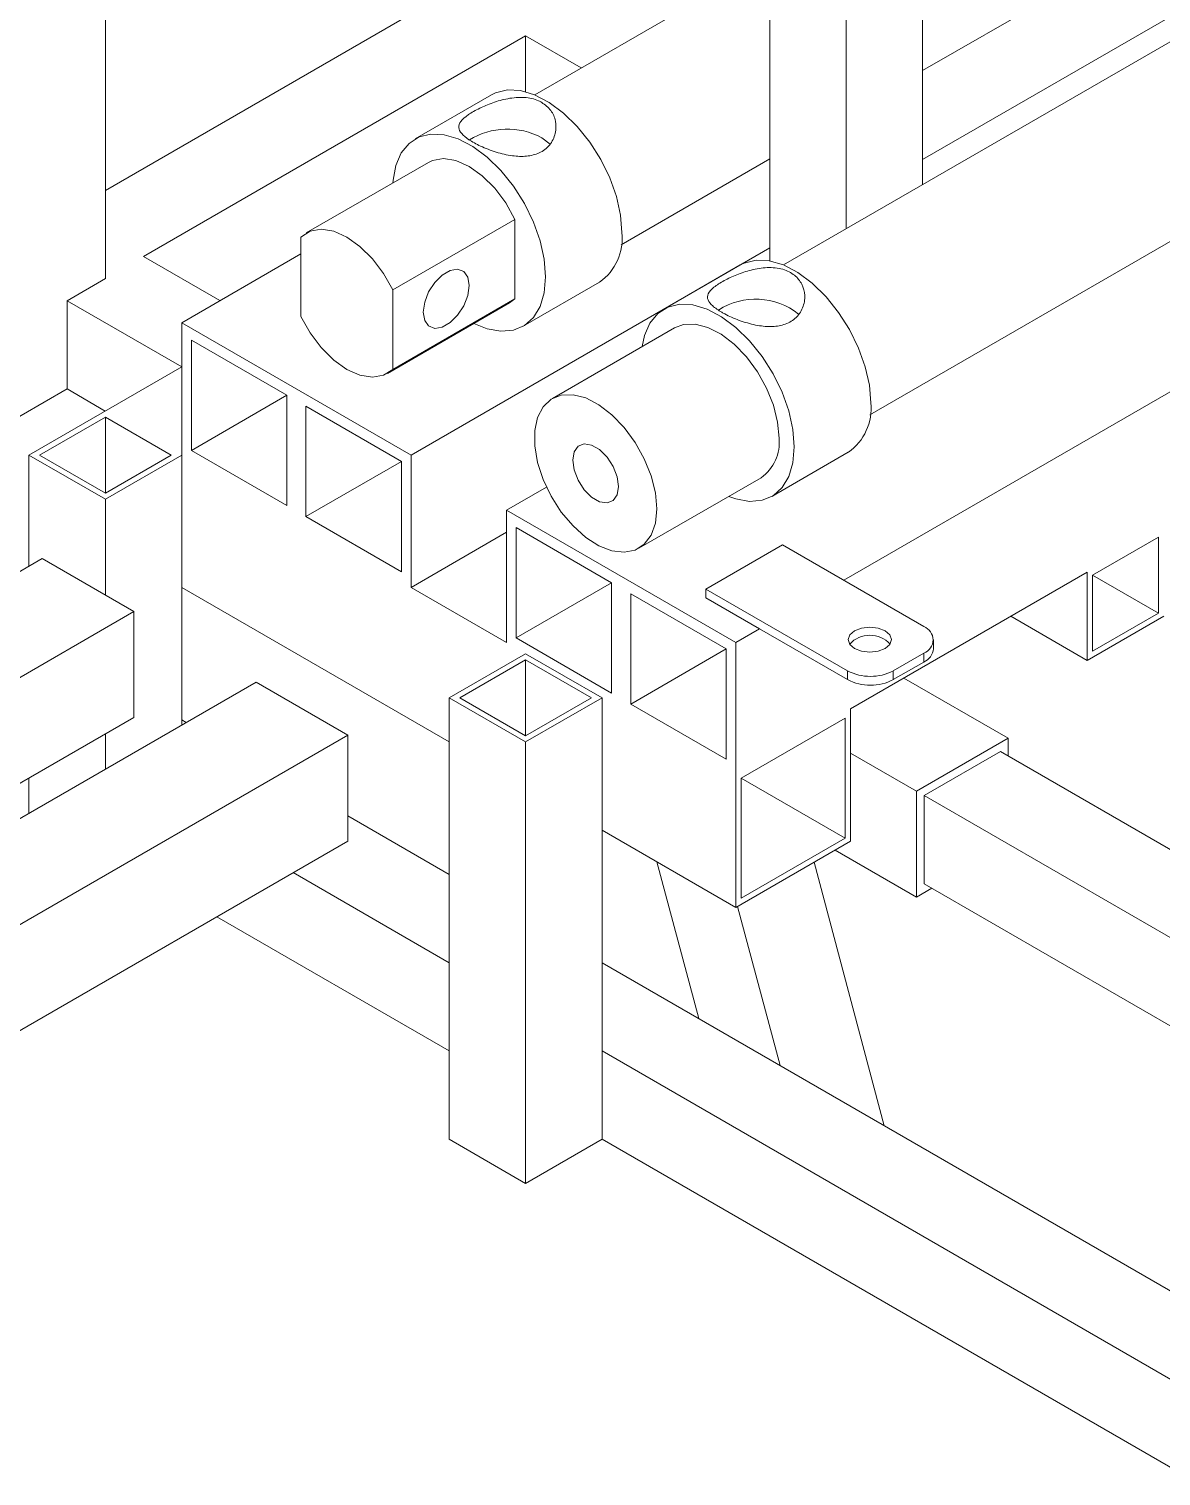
# Model space of a CAD drawing. Header units: millimetres. Extents: x 0 to 1189, y 0 to 841.
# Drawn here: x 237.5 to 258.45, y 687.57 to 714.34 of the extents above; entities that cross this region are included whole.
import ezdxf

# ---------------------------------------------------------------- set-up
doc = ezdxf.new("R2010")
doc.units = ezdxf.units.MM

msp = doc.modelspace()

# ---------------------------------------------------------------- linework, layer by layer
at = {"color": 7, "linetype": 'Continuous', "lineweight": 15}
for p, q in [((238.916, 737.271), (238.916, 709.721)), ((254.038, 730.55), (254.038, 711.458)), ((252.624, 729.733), (252.624, 710.641)), ((251.21, 728.917), (251.21, 710.05)), ((267.129, 719.015), (251.466, 709.973)), ((254.038, 713.568), (260.827, 717.487)), ((253.066, 707.201), (268.729, 716.244)), ((272.77, 715.795), (252.579, 704.14)), ((260.827, 715.84), (254.038, 711.922)), ((251.21, 715.63), (246.862, 713.12)), ((238.916, 711.354), (245.987, 715.436)), ((239.623, 710.129), (246.694, 714.211)), ((246.694, 714.211), (247.723, 713.617)), ((246.694, 714.211), (246.694, 713.177)), ((246.062, 713.12), (244.648, 712.304)), ((244.898, 711.871), (242.635, 710.565)), ((248.462, 710.349), (251.21, 711.935)), ((246.496, 710.817), (244.233, 709.511)), ((246.496, 709.347), (246.496, 710.817)), ((242.536, 709.021), (242.536, 710.49)), ((242.536, 710.18), (240.33, 708.906)), ((251.21, 710.289), (244.572, 706.457)), ((239.623, 710.129), (241.036, 709.314)), ((250.666, 709.973), (249.251, 709.156)), ((238.208, 709.313), (238.916, 709.721)), ((246.647, 708.84), (248.062, 709.656)), ((244.233, 709.511), (244.233, 708.041)), ((238.208, 709.313), (240.329, 708.089)), ((238.208, 709.313), (238.208, 707.68)), ((244.135, 707.966), (246.397, 709.273)), ((246.496, 709.347), (244.233, 708.041)), ((246.397, 709.273), (246.496, 709.347)), ((240.33, 706.457), (240.33, 708.906)), ((240.33, 708.906), (244.572, 706.457)), ((240.507, 708.585), (242.274, 707.564)), ((240.507, 706.543), (240.507, 708.585)), ((249.451, 708.81), (247.189, 707.504)), ((240.33, 708.089), (237.501, 706.457)), ((233.966, 705.231), (238.208, 707.68)), ((238.208, 707.68), (238.914, 707.272)), ((242.274, 707.564), (240.507, 706.543)), ((242.274, 705.523), (242.274, 707.564)), ((244.396, 706.34), (242.628, 707.36)), ((242.628, 705.319), (242.628, 707.36)), ((238.916, 707.159), (237.699, 706.457)), ((240.132, 706.457), (238.916, 707.159)), ((238.916, 705.755), (238.916, 707.159)), ((237.501, 706.457), (238.916, 705.64)), ((237.501, 704.401), (237.501, 706.457)), ((237.699, 706.457), (238.916, 705.755)), ((238.916, 705.64), (240.33, 706.457)), ((238.916, 705.755), (240.132, 706.457)), ((240.33, 704.007), (240.33, 706.457)), ((240.507, 706.543), (242.274, 705.523)), ((244.572, 704.007), (244.572, 706.457)), ((251.251, 705.692), (252.665, 706.509)), ((244.396, 706.339), (242.628, 705.319)), ((244.396, 704.298), (244.396, 706.34)), ((248.789, 704.732), (251.051, 706.039)), ((238.916, 703.865), (238.916, 705.64)), ((247.08, 705.864), (246.34, 705.437)), ((246.34, 702.987), (246.34, 705.437)), ((250.583, 702.987), (246.34, 705.437)), ((244.396, 704.298), (242.628, 705.319)), ((246.517, 705.115), (248.285, 704.095)), ((246.517, 703.074), (246.517, 705.115)), ((246.34, 705.028), (244.572, 704.007)), ((257.187, 704.236), (258.403, 704.938)), ((258.403, 704.938), (258.403, 703.534)), ((250.03, 703.979), (251.444, 704.795)), ((251.444, 704.795), (254.064, 703.283)), ((237.745, 704.541), (213.544, 690.57)), ((239.442, 703.562), (237.745, 704.541)), ((257.088, 704.293), (252.704, 701.762)), ((257.088, 702.66), (257.088, 704.293)), ((246.34, 702.987), (244.572, 704.007)), ((248.285, 704.094), (246.517, 703.074)), ((248.285, 702.053), (248.285, 704.095)), ((257.187, 702.832), (257.187, 704.236)), ((258.403, 703.534), (257.187, 704.236)), ((245.28, 701.15), (240.33, 704.007)), ((240.33, 701.462), (240.33, 704.007)), ((250.406, 702.87), (248.638, 703.89)), ((248.638, 701.849), (248.638, 703.89)), ((252.65, 702.466), (250.03, 703.979)), ((250.03, 703.979), (250.03, 703.815)), ((251.023, 703.242), (250.03, 703.815)), ((239.442, 703.562), (214.145, 688.958)), ((239.442, 701.602), (239.442, 703.562)), ((257.088, 702.66), (255.674, 703.477)), ((258.502, 703.476), (257.088, 702.66)), ((258.403, 703.534), (257.187, 702.832)), ((251.023, 703.242), (250.583, 702.987)), ((252.65, 702.303), (251.023, 703.242)), ((246.517, 703.074), (248.285, 702.053)), ((250.583, 698.088), (250.583, 702.987)), ((254.24, 702.874), (254.24, 703.038)), ((246.694, 702.783), (245.28, 701.966)), ((248.108, 701.966), (246.694, 702.783)), ((250.406, 702.87), (248.638, 701.849)), ((250.406, 700.829), (250.406, 702.87)), ((254.064, 702.793), (253.498, 702.466)), ((254.064, 702.793), (254.064, 702.629)), ((246.694, 702.668), (245.477, 701.966)), ((247.91, 701.966), (246.694, 702.668)), ((246.694, 701.264), (246.694, 702.668)), ((252.65, 702.466), (252.65, 702.303)), ((254.064, 702.629), (253.498, 702.303)), ((253.498, 702.466), (253.498, 702.303)), ((241.705, 702.255), (216.337, 687.611)), ((241.705, 702.255), (243.402, 701.276)), ((253.693, 702.333), (255.623, 701.219)), ((245.28, 693.801), (245.28, 701.966)), ((245.28, 701.966), (246.694, 701.15)), ((245.477, 701.966), (246.694, 701.264)), ((246.694, 701.15), (248.108, 701.966)), ((246.694, 701.264), (247.91, 701.966)), ((248.108, 699.517), (248.108, 701.966)), ((239.442, 701.602), (216.011, 688.076)), ((250.406, 700.829), (248.638, 701.849)), ((252.704, 701.762), (252.704, 699.313)), ((240.412, 701.509), (240.33, 701.557)), ((250.682, 700.48), (252.605, 701.591)), ((252.605, 701.591), (252.605, 699.37)), ((243.402, 701.276), (213.988, 684.296)), ((238.916, 700.645), (238.916, 701.298)), ((243.402, 701.276), (243.402, 699.316)), ((246.694, 692.985), (246.694, 701.15)), ((253.926, 700.239), (255.623, 701.219)), ((255.623, 701.219), (255.623, 700.892)), ((252.704, 700.945), (253.926, 700.239)), ((254.068, 700.158), (255.482, 700.974)), ((255.482, 700.974), (271.696, 691.614)), ((237.501, 699.829), (237.501, 700.482)), ((250.682, 698.26), (250.682, 700.48)), ((252.605, 699.37), (250.682, 700.48)), ((253.926, 698.28), (253.926, 700.239)), ((254.068, 698.525), (254.068, 700.158)), ((254.068, 700.158), (270.282, 690.797)), ((245.28, 698.7), (243.402, 699.784)), ((250.583, 698.088), (248.108, 699.517)), ((248.108, 693.801), (248.108, 699.517)), ((243.402, 699.316), (214.027, 682.359)), ((252.704, 699.313), (250.583, 698.088)), ((252.605, 699.37), (250.682, 698.26)), ((249.897, 696.034), (249.124, 698.93)), ((252.031, 698.924), (253.33, 694.052)), ((252.42, 699.149), (253.926, 698.28)), ((245.28, 697.067), (242.393, 698.733)), ((254.209, 698.443), (253.926, 698.28)), ((254.068, 698.525), (268.868, 689.981)), ((245.28, 695.434), (240.978, 697.917)), ((250.617, 698.108), (251.401, 695.166)), ((266.04, 686.715), (248.108, 697.067)), ((264.626, 685.899), (248.108, 695.434)), ((245.28, 693.801), (246.694, 692.985)), ((246.694, 692.985), (248.108, 693.801)), ((263.495, 684.918), (248.108, 693.801))]:
    msp.add_line(p, q, dxfattribs=at)
at = {"color": 7, "linetype": 'Continuous', "lineweight": 15, "flags": 128}
for points in [[(248.476, 710.572), (248.45, 710.896), (248.375, 711.237), (248.251, 711.584), (248.085, 711.924), (247.882, 712.245), (247.649, 712.535), (247.395, 712.783), (247.129, 712.981), (246.86, 713.121), (246.599, 713.198), (246.355, 713.211), (246.136, 713.157), (246.062, 713.12)], [(247.062, 709.755), (247.036, 710.079), (246.96, 710.421), (246.837, 710.768), (246.671, 711.108), (246.468, 711.429), (246.235, 711.718), (245.981, 711.966), (245.715, 712.164), (245.446, 712.304), (245.185, 712.382), (244.94, 712.394), (244.721, 712.341), (244.536, 712.223), (244.391, 712.046), (244.291, 711.815), (244.24, 711.54), (244.236, 711.489)], [(247.145, 712.209), (247.145, 712.209), (246.991, 712.327)], [(246.496, 710.817), (246.327, 711.12), (246.122, 711.393), (245.891, 711.623), (245.648, 711.797), (245.404, 711.905), (245.173, 711.941), (244.968, 711.904), (244.898, 711.871)], [(244.233, 709.511), (244.064, 709.814), (243.859, 710.087), (243.628, 710.317), (243.385, 710.49), (243.141, 710.598), (242.91, 710.635), (242.705, 710.598), (242.536, 710.49)], [(253.08, 707.424), (253.054, 707.748), (252.978, 708.09), (252.855, 708.437), (252.689, 708.777), (252.486, 709.097), (252.253, 709.387), (251.999, 709.635), (251.733, 709.833), (251.464, 709.973), (251.203, 710.051), (250.958, 710.063), (250.739, 710.009), (250.666, 709.973)], [(244.799, 709.102), (244.825, 709.285), (244.898, 709.474), (245.011, 709.649), (245.15, 709.787), (245.297, 709.872), (245.435, 709.894), (245.548, 709.85), (245.622, 709.745), (245.648, 709.592), (245.622, 709.41), (245.548, 709.22), (245.435, 709.045), (245.297, 708.907), (245.15, 708.822), (245.011, 708.8), (244.898, 708.845), (244.825, 708.949), (244.799, 709.102)], [(245.736, 708.891), (245.981, 708.792), (246.235, 708.747), (246.468, 708.768), (246.671, 708.854), (246.837, 709.002), (246.96, 709.207), (247.036, 709.461), (247.062, 709.755)], [(251.666, 706.608), (251.64, 706.932), (251.564, 707.273), (251.441, 707.62), (251.275, 707.96), (251.072, 708.281), (250.839, 708.571), (250.585, 708.819), (250.319, 709.017), (250.05, 709.157), (249.789, 709.235), (249.544, 709.247), (249.325, 709.193), (249.14, 709.075), (248.994, 708.898), (248.894, 708.668), (248.851, 708.463)], [(242.536, 709.021), (242.705, 708.718), (242.91, 708.444), (243.141, 708.214), (243.385, 708.041), (243.628, 707.933), (243.859, 707.896), (244.064, 707.933), (244.233, 708.041)], [(251.383, 706.771), (251.356, 707.067), (251.278, 707.38), (251.152, 707.695), (250.984, 707.997), (250.781, 708.273), (250.554, 708.508), (250.313, 708.693), (250.068, 708.819), (249.833, 708.88), (249.616, 708.872), (249.451, 708.81)], [(249.12, 705.465), (249.094, 705.761), (249.015, 706.074), (248.889, 706.389), (248.721, 706.691), (248.519, 706.966), (248.291, 707.202), (248.05, 707.387), (247.806, 707.513), (247.57, 707.573), (247.354, 707.566), (247.167, 707.491), (247.019, 707.351), (246.916, 707.154), (246.864, 706.909), (246.864, 706.626), (246.916, 706.32), (247.019, 706.004), (247.167, 705.694), (247.354, 705.403), (247.57, 705.146), (247.806, 704.934), (248.05, 704.778), (248.291, 704.684), (248.519, 704.658), (248.721, 704.699), (248.889, 704.807), (249.015, 704.977), (249.094, 705.199), (249.12, 705.465)], [(248.413, 705.873), (248.387, 706.055), (248.314, 706.245), (248.201, 706.42), (248.062, 706.558), (247.915, 706.643), (247.776, 706.665), (247.664, 706.621), (247.59, 706.516), (247.564, 706.363), (247.59, 706.181), (247.664, 705.991), (247.776, 705.816), (247.915, 705.678), (248.062, 705.593), (248.201, 705.571), (248.314, 705.615), (248.387, 705.72), (248.413, 705.873)], [(250.451, 705.692), (250.585, 705.645), (250.839, 705.6), (251.072, 705.62), (251.275, 705.706), (251.441, 705.855), (251.564, 706.059), (251.64, 706.314), (251.666, 706.608)], [(253.348, 702.879), (253.218, 702.829), (253.065, 702.812), (252.912, 702.829), (252.782, 702.879), (252.696, 702.954), (252.665, 703.043), (252.696, 703.131), (252.782, 703.206), (252.912, 703.256), (253.065, 703.274), (253.218, 703.256), (253.348, 703.206), (253.435, 703.131), (253.465, 703.043), (253.435, 702.954), (253.348, 702.879)]]:
    msp.add_lwpolyline(points, dxfattribs=at)
at = {"color": 7, "linetype": 'Continuous', "lineweight": 15}
for centre, radius, start, end in [((246.358, 711.153), 1.334, 61.6791, 121.9181), ((247.491, 710.466), 0.991, 305.1832, 6.129), ((250.95, 708.058), 1.283, 51.7882, 122.4696), ((252.095, 707.318), 0.991, 305.1815, 6.1306), ((250.596, 706.686), 0.791, 305.1263, 6.1854), ((253.971, 703.038), 0.262, 290.7827, 69.217), ((253.065, 702.612), 0.512, 43.0255, 136.9744), ((253.939, 702.904), 0.302, 294.3732, 354.3055), ((253.074, 703.285), 0.922, 242.6095, 297.3907), ((253.074, 703.122), 0.922, 242.6095, 297.3907)]:
    msp.add_arc(centre, radius, start, end, dxfattribs=at)
for points, knots in [([(246.991, 712.98), (247.052, 712.934), (247.175, 712.842), (247.259, 712.632), (247.257, 712.401), (247.153, 712.184), (246.96, 712.036), (246.715, 711.975), (246.44, 711.985), (246.142, 712.055), (245.858, 712.166), (245.635, 712.289), (245.496, 712.406), (245.439, 712.517), (245.477, 712.629), (245.615, 712.749), (245.831, 712.871), (246.086, 712.98), (246.372, 713.061), (246.67, 713.086), (246.878, 713.041), (246.972, 712.991), (246.991, 712.98)], [0, 0, 0, 0, 0.050176, 0.100253, 0.152934, 0.208707, 0.261446, 0.309355, 0.358388, 0.412326, 0.467882, 0.519459, 0.567975, 0.618031, 0.672213, 0.727715, 0.778413, 0.825954, 0.876597, 0.931816, 0.98638, 1, 1, 1, 1]), ([(250.322, 709.098), (250.261, 709.138), (250.138, 709.216), (250.054, 709.33), (250.056, 709.442), (250.16, 709.559), (250.353, 709.682), (250.598, 709.797), (250.873, 709.89), (251.171, 709.938), (251.455, 709.91), (251.678, 709.796), (251.817, 709.621), (251.874, 709.405), (251.836, 709.174), (251.698, 708.975), (251.482, 708.858), (251.227, 708.823), (250.941, 708.856), (250.643, 708.943), (250.435, 709.035), (250.341, 709.088), (250.322, 709.098)], [0, 0, 0, 0, 0.050176, 0.100253, 0.152934, 0.208707, 0.261445, 0.309355, 0.358388, 0.412326, 0.467882, 0.519459, 0.567975, 0.61803, 0.672213, 0.727714, 0.778413, 0.825954, 0.876597, 0.931816, 0.986379, 1, 1, 1, 1])]:
    msp.add_open_spline(points, degree=3, knots=knots, dxfattribs=at)

doc.saveas('drawing.dxf')
